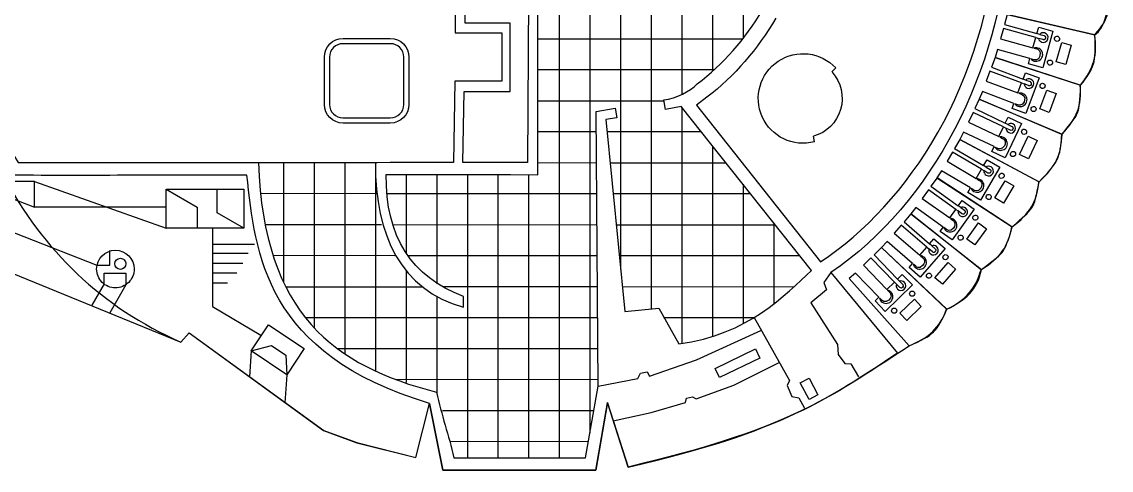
# Model space of a CAD drawing. Extents: x 150 to 1095, y 195 to 1062.
# Drawn here: x 460.1 to 684.9, y 815.2 to 907.7 of the extents above; entities that cross this region are included whole.
import ezdxf

# ---------------------------------------------------------------- set-up
doc = ezdxf.new("R2010")
doc.units = 0
doc.layers.add('Calque_1', color=7, linetype='CONTINUOUS')

msp = doc.modelspace()

# ---------------------------------------------------------------- linework, layer by layer
at = {"layer": 'Calque_1', "color": 7}
for p, q in [((602.60723, 976.525137), (602.60713, 897.597377)), ((596.28303, 968.933657), (596.28303, 892.696437)), ((608.93133, 969.700997), (608.93123, 904.321047)), ((551.59554, 907.408469), (551.59554, 938.940999)), ((549.48396, 936.919259), (549.48396, 905.377879)), ((577.31073, 927.641107), (577.31073, 855.391587)), ((564.66209, 924.907879), (564.44535, 878.633929)), ((566.55292, 876.100569), (566.55292, 922.500889)), ((570.98666, 923.407197), (570.98666, 817.855817)), ((589.95893, 921.592937), (589.95893, 848.442447)), ((583.63493, 913.610057), (583.63493, 856.598887)), ((663.40851, 909.185257), (662.832496, 907.110401)), ((663.407515, 909.183926), (681.472646, 905.02344)), ((681.409293, 904.96915), (663.40851, 909.185257)), ((559.1575, 907.408469), (551.59554, 907.408469)), ((560.86618, 907.408469), (559.1575, 907.408469)), ((560.86618, 893.303999), (560.86618, 907.408469)), ((662.599116, 906.269132), (662.012853, 904.157344)), ((669.298981, 904.409161), (662.599116, 906.269132)), ((662.832496, 907.110401), (669.532355, 905.250423)), ((669.532355, 905.250423), (669.901525, 906.580166)), ((669.901525, 906.580166), (672.824209, 905.768794)), ((339.82263, 904.240767), (492.9032, 841.625007)), ((526.36076, 904.237077), (536.12386, 904.237077)), ((526.36076, 904.237077), (526.36076, 904.237077)), ((549.48396, 905.377879), (559.1575, 905.377879)), ((559.1575, 905.377879), (559.1575, 895.424319)), ((566.60906, 904.187887), (608.69723, 904.175487)), ((662.012853, 904.157344), (668.712711, 902.297379)), ((668.712711, 902.297379), (669.298981, 904.409161)), ((669.298833, 904.409215), (669.859801, 904.253477)), ((670.10752, 905.090758), (669.532355, 905.250423)), ((670.782556, 903.997311), (669.859922, 904.25345)), ((670.107668, 905.090758), (670.107635, 905.090724)), ((670.107635, 905.090724), (671.016078, 904.838519)), ((672.824209, 905.768794), (670.725592, 898.209258)), ((674.176626, 904.039321), (674.176626, 904.039321)), ((681.409293, 904.96915), (681.409293, 904.96915)), ((536.12379, 903.163187), (526.36012, 903.163187)), ((661.396757, 901.93863), (660.89877, 900.322946)), ((668.096608, 900.078659), (661.396757, 901.93863)), ((668.903032, 902.244545), (669.533556, 902.0695)), ((669.703645, 902.263451), (669.703645, 902.263451)), ((673.528753, 899.417651), (674.634174, 903.399521)), ((674.634174, 903.399521), (676.625101, 902.846811)), ((676.625101, 902.846811), (675.519687, 898.864947)), ((522.51956, 890.632827), (522.51956, 900.395877)), ((523.59449, 900.395607), (523.59449, 890.631937)), ((538.89137, 890.631937), (538.89137, 900.395607)), ((539.96506, 900.395877), (539.96506, 890.632827)), ((660.899853, 900.324068), (660.148072, 898.306232)), ((660.89877, 900.322946), (678.525352, 894.581625)), ((678.472869, 894.580146), (660.899853, 900.324068)), ((667.802895, 899.020644), (668.096608, 900.078659)), ((668.917602, 899.850726), (668.276167, 900.028804)), ((672.725743, 899.127801), (672.725743, 899.127801)), ((675.519687, 898.864947), (673.528753, 899.417651)), ((566.64206, 897.848457), (603.04953, 897.837557)), ((628.03187, 898.153777), (627.21666, 897.341587)), ((659.843395, 897.488098), (659.078233, 895.434365)), ((666.359113, 895.060546), (659.843395, 897.488098)), ((660.148072, 898.306232), (666.66379, 895.878681)), ((666.66379, 895.878681), (667.145592, 897.171875)), ((667.145592, 897.171875), (669.987961, 896.112902)), ((670.725592, 898.209258), (667.802895, 899.020644)), ((549.43926, 895.424319), (549.17994, 878.633829)), ((559.1575, 895.424319), (549.43926, 895.424319)), ((659.078233, 895.434365), (665.593944, 893.006806)), ((665.593944, 893.006806), (666.359113, 895.060546)), ((666.358992, 895.060586), (666.904547, 894.857336)), ((667.223139, 895.670279), (666.66379, 895.878681)), ((667.801929, 894.522997), (666.904661, 894.857289)), ((667.22326, 895.670239), (668.106734, 895.341084)), ((667.22326, 895.670239), (667.22326, 895.670239)), ((669.987961, 896.112902), (667.248928, 888.761138)), ((678.472869, 894.580146), (678.472869, 894.580146)), ((551.09452, 878.685359), (551.32582, 893.303999)), ((551.32582, 893.303999), (559.1575, 893.303999)), ((559.1575, 893.303999), (560.86618, 893.303999)), ((658.27419, 893.276613), (657.639513, 891.709561)), ((664.789907, 890.849061), (658.27419, 893.276613)), ((665.779034, 892.937853), (666.392241, 892.709385)), ((666.578334, 892.888041), (666.578334, 892.888041)), ((670.145369, 889.72474), (671.588119, 893.597176)), ((671.187112, 894.273849), (671.187112, 894.273849)), ((671.588119, 893.597176), (673.524333, 892.875804)), ((673.524333, 892.875804), (672.081583, 889.003367)), ((566.64006, 891.407487), (592.59783, 891.399487)), ((592.89502, 889.619939), (592.53381, 891.605349)), ((596.13876, 890.178559), (592.89502, 889.619939)), ((623.03013, 856.370289), (596.13876, 890.178559)), ((601.44498, 892.116139), (599.29371, 890.513649)), ((599.29371, 890.513649), (624.88645, 858.172989)), ((657.641954, 891.71192), (656.715148, 889.768247)), ((657.639513, 891.709561), (674.708938, 884.478126)), ((674.639968, 884.440642), (657.641954, 891.71192)), ((664.406559, 889.82011), (664.789907, 890.849061)), ((665.588318, 890.551606), (664.964497, 890.784007)), ((526.36012, 887.866317), (536.12379, 887.866317)), ((578.56825, 889.199289), (582.50031, 889.876769)), ((579.02609, 832.541769), (578.56825, 889.199289)), ((582.86152, 887.891359), (580.61152, 887.503789)), ((582.50031, 889.876769), (582.86152, 887.891359)), ((596.28303, 890.057317), (596.28303, 841.344277)), ((656.339512, 888.98017), (655.396225, 887.001898)), ((662.61577, 885.987464), (656.339512, 888.98017)), ((656.715148, 889.768247), (662.991406, 886.775541)), ((662.991406, 886.775541), (663.585381, 888.021214)), ((663.585381, 888.021214), (666.323281, 886.715699)), ((667.248928, 888.761138), (664.406559, 889.82011)), ((669.320466, 889.504806), (669.320466, 889.504806)), ((672.081583, 889.003367), (670.145369, 889.72474)), ((536.12386, 886.791627), (526.36076, 886.791627)), ((580.61152, 887.503789), (584.48159, 847.958909)), ((655.396225, 887.001898), (661.67247, 884.009205)), ((661.67247, 884.009205), (662.61577, 885.987464)), ((662.615655, 885.987511), (663.141165, 885.736943)), ((666.323281, 886.715699), (662.946582, 879.634118)), ((663.530199, 886.518626), (662.991406, 886.775541)), ((664.005558, 885.324761), (663.141266, 885.736883)), ((663.530306, 886.518572), (664.381315, 886.112784)), ((663.530306, 886.518572), (663.530306, 886.518572)), ((566.56306, 885.069677), (578.57793, 885.065677)), ((580.85223, 885.065677), (600.21873, 885.059677)), ((623.62854, 882.944397), (623.46085, 884.090647)), ((653.636025, 883.419513), (652.541005, 881.565389)), ((654.405023, 884.923465), (653.634626, 883.418492)), ((653.634626, 883.418492), (669.999827, 874.709926)), ((669.924598, 874.673862), (653.636025, 883.419513)), ((660.681274, 881.930766), (654.405023, 884.923465)), ((661.850747, 883.924192), (662.441428, 883.642539)), ((662.642591, 883.804132), (662.642544, 883.804084)), ((665.916726, 880.338545), (667.69535, 884.068661)), ((667.355588, 884.778066), (667.355588, 884.778066)), ((667.69535, 884.068661), (669.5604, 883.179349)), ((674.639968, 884.440642), (674.639968, 884.440642)), ((602.60713, 882.084207), (602.60713, 842.833437)), ((652.541005, 881.565389), (658.528093, 878.029498)), ((660.208683, 880.939647), (660.681274, 881.930766)), ((661.45034, 881.564059), (660.849448, 881.850574)), ((669.5604, 883.179349), (667.781783, 879.44924)), ((652.097167, 880.813608), (650.982655, 878.926499)), ((650.982655, 878.926499), (656.969743, 875.390608)), ((658.084241, 877.27773), (652.097167, 880.813608)), ((658.528093, 878.029498), (659.229877, 879.217789)), ((659.229877, 879.217789), (661.841628, 877.675312)), ((662.946582, 879.634118), (660.208683, 880.939647)), ((665.07565, 880.192219), (665.07565, 880.192219)), ((667.781783, 879.44924), (665.916726, 880.338545)), ((459.36254, 878.638539), (508.9042, 878.638539)), ((508.90426, 878.638817), (533.42476, 878.633817)), ((514.06976, 878.658767), (514.06976, 853.994507)), ((520.39386, 878.661097), (520.39386, 844.524077)), ((526.71796, 878.635697), (526.71796, 839.179687)), ((533.04206, 878.627787), (533.04196, 835.751747)), ((536.06593, 878.633679), (533.04206, 878.627679)), ((549.17994, 878.633829), (536.06593, 878.633679)), ((552.50403, 878.685359), (551.09452, 878.685359)), ((560.94149, 878.633929), (552.50403, 878.685359)), ((564.44535, 878.633929), (560.94149, 878.633929)), ((566.60966, 878.630657), (578.61623, 878.626657)), ((581.51203, 878.626657), (605.28373, 878.619657)), ((649.811596, 876.943843), (648.911148, 875.512879)), ((655.79867, 873.407952), (649.811596, 876.943843)), ((656.969743, 875.390608), (658.084241, 877.27773)), ((661.841628, 877.675312), (657.85205, 870.920018)), ((658.084133, 877.277784), (658.58543, 876.981728)), ((659.042054, 877.725965), (658.528093, 878.029498)), ((659.41001, 876.494749), (658.585544, 876.981667)), ((659.042162, 877.725897), (659.853963, 877.246469)), ((659.042162, 877.725897), (659.042162, 877.725897)), ((449.0724, 874.751777), (462.72748, 869.451447)), ((462.72748, 874.751777), (452.48618, 874.751777)), ((462.72748, 869.451447), (462.72748, 874.751777)), ((462.72748, 874.751777), (489.88824, 865.138977)), ((535.26304, 876.167709), (536.01766, 876.167709)), ((536.01766, 876.167709), (552.45576, 876.167709)), ((539.36616, 876.201437), (539.36616, 859.873547)), ((545.69006, 876.017817), (545.69006, 853.627337)), ((552.01436, 876.139037), (552.01436, 817.769587)), ((552.45576, 876.167709), (560.89325, 876.168169)), ((558.33846, 876.167247), (558.33846, 817.769917)), ((560.89325, 876.168169), (566.55292, 876.100569)), ((564.66256, 876.047887), (564.66256, 817.886407)), ((648.913407, 875.514895), (647.659211, 873.764518)), ((648.911148, 875.512879), (664.442308, 865.391506)), ((664.367678, 865.367509), (648.913407, 875.514895)), ((657.139804, 875.290174), (657.703273, 874.957399)), ((657.917818, 875.10047), (657.917878, 875.10053)), ((660.872844, 871.359082), (662.974296, 874.917327)), ((662.69857, 875.653998), (662.69857, 875.653998)), ((662.974296, 874.917327), (664.753415, 873.866604)), ((669.924598, 874.673862), (669.924598, 874.673862)), ((489.88822, 873.142957), (505.89616, 873.142957)), ((489.88822, 865.138967), (489.88822, 873.142957)), ((489.88824, 873.142957), (496.26862, 869.459257)), ((500.40979, 868.306547), (500.40979, 873.224557)), ((505.89616, 873.142957), (505.89616, 865.138967)), ((509.35052, 872.319177), (533.36796, 872.298377)), ((535.32516, 872.297517), (578.67483, 872.284017)), ((582.06063, 872.284017), (610.39733, 872.275017)), ((608.93123, 874.195337), (608.93113, 845.416117)), ((647.150868, 873.054814), (645.874362, 871.273287)), ((652.802968, 869.004958), (647.150868, 873.054814)), ((647.659211, 873.764518), (653.311317, 869.714655)), ((655.240292, 872.462488), (655.79867, 873.407952)), ((657.85205, 870.920018), (655.240292, 872.462488)), ((656.532288, 872.974682), (655.959092, 873.313206)), ((664.753415, 873.866604), (662.651955, 870.308352)), ((645.874362, 871.273287), (651.526462, 867.223417)), ((653.311317, 869.714655), (654.115108, 870.836442)), ((654.115108, 870.836442), (656.580733, 869.069767)), ((660.02211, 871.287686), (660.02211, 871.287686)), ((662.651955, 870.308352), (660.872844, 871.359082)), ((445.1041, 869.395057), (475.59546, 857.516127)), ((489.85791, 869.451447), (462.72748, 869.451447)), ((496.26862, 869.459257), (496.26862, 865.139317)), ((505.89626, 865.138977), (500.40979, 868.306547)), ((643.511726, 868.056226), (642.105359, 866.42558)), ((644.533042, 869.401538), (643.509978, 868.055514)), ((643.509978, 868.055514), (658.088528, 856.604524)), ((657.99192, 856.561538), (643.511726, 868.056226)), ((650.185149, 865.351675), (644.533042, 869.401538)), ((651.526462, 867.223417), (652.802968, 869.004958)), ((656.580733, 869.069767), (652.011234, 862.692425)), ((652.802833, 869.004998), (653.276112, 868.665941)), ((654.054555, 868.108166), (653.276213, 868.665867)), ((653.796521, 869.366992), (653.311317, 869.714655)), ((653.796656, 869.366952), (654.563039, 868.817823)), ((653.796656, 869.366952), (653.796656, 869.366952)), ((510.26865, 865.873287), (534.33476, 865.852487)), ((536.54806, 865.852797), (578.77293, 865.840397)), ((582.68123, 865.839637), (615.58973, 865.829637)), ((615.25533, 866.256767), (615.25523, 849.655017)), ((641.535182, 865.7644), (640.10379, 864.104756)), ((646.800614, 861.223159), (641.535182, 865.7644)), ((642.105359, 866.42558), (647.370792, 861.884353)), ((649.545602, 864.45912), (650.185149, 865.351675)), ((651.687003, 867.108384), (652.218938, 866.727251)), ((652.445332, 866.850899), (652.445332, 866.850899)), ((655.058968, 862.863513), (657.465889, 866.222676)), ((657.256193, 866.980757), (657.256193, 866.980757)), ((657.465889, 866.222676), (659.145463, 865.019222)), ((664.367678, 865.367509), (664.367678, 865.367509)), ((505.89616, 865.138967), (489.88822, 865.138967)), ((499.4704, 865.139317), (499.4704, 848.968827)), ((640.10379, 864.104756), (645.369216, 859.563509)), ((652.011234, 862.692425), (649.545602, 864.45912)), ((650.877765, 864.855461), (650.336635, 865.243197)), ((659.145463, 865.019222), (656.738542, 861.660059)), ((499.44797, 861.815387), (508.09466, 861.815387)), ((637.461692, 861.113247), (635.917791, 859.61218)), ((638.599874, 862.36111), (637.459991, 861.112461)), ((637.459991, 861.112461), (650.950889, 848.398107)), ((650.878185, 848.393107), (637.461692, 861.113247)), ((643.8653, 857.819862), (638.599874, 862.36111)), ((645.369216, 859.563509), (646.800614, 861.223159)), ((650.569057, 860.948355), (645.445122, 855.007313)), ((646.800513, 861.223193), (647.241405, 860.842977)), ((647.822795, 861.494503), (647.370725, 861.884286)), ((647.370792, 861.884353), (648.272104, 862.929398)), ((647.822836, 861.49445), (647.822802, 861.494416)), ((647.822802, 861.494416), (648.536782, 860.8787)), ((648.272104, 862.929398), (650.569057, 860.948355)), ((654.205285, 862.867369), (654.205285, 862.867369)), ((656.738542, 861.660059), (655.058968, 862.863513)), ((478.26345, 857.516127), (478.26345, 860.501747)), ((499.41431, 859.951277), (506.82576, 859.951277)), ((511.91246, 859.535687), (537.02866, 859.514887)), ((539.66886, 859.516247), (578.78883, 859.499547)), ((583.37113, 859.499637), (620.49893, 859.490637)), ((635.291735, 859.003421), (633.720336, 857.475669)), ((640.138681, 854.017951), (635.291735, 859.003421)), ((635.917791, 859.61218), (640.76473, 854.626717)), ((645.518784, 859.43452), (646.014284, 859.00708)), ((646.250848, 859.109867), (646.250921, 859.109941)), ((647.966605, 860.2176), (647.241513, 860.842951)), ((651.054103, 858.807147), (651.054103, 858.807147)), ((475.59546, 857.516127), (478.26345, 857.516127)), ((481.57175, 857.775397), (481.57175, 857.775397)), ((483.28178, 856.690347), (483.28178, 856.690347)), ((499.41431, 857.929967), (505.72526, 857.929967)), ((633.720336, 857.475669), (638.567289, 852.490206)), ((643.148169, 856.988357), (643.8653, 857.819862)), ((645.445122, 855.007313), (643.148169, 856.988357)), ((644.510381, 857.263353), (644.006237, 857.698095)), ((648.495904, 854.903908), (651.194857, 858.033269)), ((652.759534, 856.683795), (650.06058, 853.554434)), ((651.194857, 858.033269), (652.759534, 856.683795)), ((657.99188, 856.561578), (657.99192, 856.561538)), ((477.0565, 853.641177), (477.0565, 855.864517)), ((477.0565, 855.864517), (481.56669, 855.864517)), ((481.56669, 855.864517), (481.56669, 853.450617)), ((499.48162, 855.908657), (504.42266, 855.908657)), ((539.36616, 856.252437), (539.36616, 833.265377)), ((577.31073, 855.391587), (577.31073, 822.938527)), ((627.03616, 855.964399), (625.59452, 853.909699)), ((627.03613, 855.964377), (640.76753, 839.370887)), ((632.069401, 855.870739), (630.824477, 854.726791)), ((630.824477, 854.726791), (643.148535, 840.87845)), ((636.91634, 850.885275), (632.069401, 855.870739)), ((640.76473, 854.626717), (641.754225, 855.588695)), ((641.180791, 854.198768), (640.764851, 854.626905)), ((641.180717, 854.198533), (641.180723, 854.19854)), ((641.180723, 854.19854), (641.837898, 853.522523)), ((641.754225, 855.588695), (643.868607, 853.413856)), ((647.645994, 854.984467), (647.645994, 854.984467)), ((650.06058, 853.554434), (648.495904, 854.903908)), ((477.0565, 853.641177), (474.51169, 849.233437)), ((481.56669, 853.450617), (478.23776, 847.684777)), ((499.4704, 853.864887), (502.54726, 853.864887)), ((514.60016, 853.025447), (542.89826, 853.006147)), ((547.10256, 853.072857), (578.81333, 853.063857)), ((584.11213, 853.063667), (619.44203, 853.054667)), ((626.08553, 852.436699), (622.89405, 849.736209)), ((625.59452, 853.909699), (626.08553, 852.436699)), ((643.868607, 853.413856), (638.243469, 847.945007)), ((638.567289, 852.490206), (640.138681, 854.017951)), ((638.704956, 852.348594), (639.160849, 851.879149)), ((639.405692, 851.960961), (639.405813, 851.961082)), ((640.138916, 854.018321), (640.54445, 853.600592)), ((641.211943, 852.913959), (640.544498, 853.600518)), ((545.69006, 851.110967), (545.69006, 831.190817)), ((551.20005, 848.835209), (551.25405, 851.013609)), ((622.89405, 849.736209), (628.3564, 841.143739)), ((636.129087, 850.119847), (636.91634, 850.885275)), ((638.243469, 847.945007), (636.129087, 850.119847)), ((637.509827, 850.273997), (637.045928, 850.751449)), ((641.273407, 847.574519), (644.236352, 850.455184)), ((644.16402, 851.238398), (644.16402, 851.238398)), ((644.236352, 850.455184), (645.676647, 848.973681)), ((499.4704, 848.968827), (509.44216, 843.039637)), ((584.48159, 847.958909), (591.51061, 848.617789)), ((591.51061, 848.617789), (595.65092, 841.260099)), ((640.433818, 847.729307), (640.433818, 847.729307)), ((642.713702, 846.093016), (641.273407, 847.574519)), ((645.676647, 848.973681), (642.713702, 846.093016)), ((650.878232, 848.39306), (650.878185, 848.393107)), ((507.38726, 839.818177), (510.98166, 845.209197)), ((510.98166, 845.209197), (518.38106, 840.275717)), ((518.55356, 846.735887), (578.91033, 846.721687)), ((592.48003, 846.722517), (611.20443, 846.713517)), ((611.20448, 846.713539), (618.47505, 833.717389)), ((492.9032, 841.625007), (494.61009, 843.511557)), ((492.90841, 841.643827), (494.61527, 843.530537)), ((494.61009, 843.511557), (522.36946, 823.388267)), ((494.61527, 843.530537), (522.37436, 823.407217)), ((599.27391, 837.982029), (612.58307, 844.028349)), ((507.38696, 839.818327), (511.58246, 840.942517)), ((511.58246, 840.942517), (514.59506, 838.912747)), ((628.3564, 841.143739), (628.54053, 839.056999)), ((507.38696, 839.818327), (507.04906, 834.456497)), ((514.78666, 834.884697), (507.38726, 839.818177)), ((514.59506, 838.912747), (514.78636, 834.884847)), ((518.38106, 840.275717), (514.78666, 834.884697)), ((525.20366, 840.294337), (578.91353, 840.285337)), ((603.16174, 836.218601), (611.448425, 840.216082)), ((611.448425, 840.216082), (612.353515, 838.339852)), ((628.54053, 839.056999), (629.89077, 837.215749)), ((589.62891, 834.638019), (599.27391, 837.982029)), ((604.06683, 834.34237), (603.16174, 836.218601)), ((612.353515, 838.339852), (604.06683, 834.34237)), ((606.96218, 832.767939), (616.32693, 837.399879)), ((629.89077, 837.215749), (631.11825, 837.154449)), ((631.11825, 837.154449), (632.71401, 834.453959)), ((514.78636, 834.884847), (514.38706, 829.122217)), ((537.21886, 833.958177), (578.96913, 833.944177)), ((579.02624, 832.542269), (587.1739, 834.147019)), ((587.1739, 834.147019), (587.7263, 835.251769)), ((587.7263, 835.251769), (589.1379, 835.497259)), ((589.1379, 835.497259), (589.62891, 834.638019)), ((620.674523, 833.216317), (622.511946, 834.197798)), ((622.511946, 834.197798), (624.352223, 830.75263)), ((576.39163, 817.769019), (579.02609, 832.541769)), ((599.20337, 829.912159), (606.96218, 832.767939)), ((618.47505, 833.717389), (617.98404, 832.674019)), ((617.98404, 832.674019), (618.96605, 830.403149)), ((622.514801, 829.771149), (620.674523, 833.216317)), ((596.99388, 829.175669), (597.23939, 830.034909)), ((597.23939, 830.034909), (598.46687, 830.341769)), ((598.46687, 830.341769), (599.20337, 829.912159)), ((618.96605, 830.403149), (620.37767, 830.157639)), ((620.37767, 830.157639), (621.60516, 828.009539)), ((624.352223, 830.75263), (622.514801, 829.771149)), ((541.41466, 817.818447), (544.19956, 828.958097)), ((541.41966, 817.837027), (544.20506, 828.976907)), ((544.19956, 828.958097), (546.98446, 815.213187)), ((546.98986, 815.231977), (544.20506, 828.976897)), ((546.90966, 827.515927), (577.99513, 827.506927)), ((578.51693, 815.213187), (580.94253, 829.137797)), ((580.94793, 829.156737), (578.52223, 815.231977)), ((580.94253, 829.137797), (585.16473, 815.842037)), ((585.17043, 815.860897), (580.94793, 829.156737)), ((589.92765, 827.098649), (596.99388, 829.175669)), ((582.1263, 825.424349), (589.92765, 827.098649)), ((522.36946, 823.388267), (529.19696, 820.872867)), ((522.37436, 823.407217), (529.20226, 820.891617)), ((529.19696, 820.872867), (541.41466, 817.818447)), ((529.20226, 820.891617), (541.41966, 817.837027)), ((548.44066, 821.179777), (576.86103, 821.165777)), ((549.25065, 817.769019), (576.39163, 817.769019)), ((546.98446, 815.213187), (578.51693, 815.213187)), ((578.52223, 815.231977), (546.98986, 815.231977))]:
    msp.add_line(p, q, dxfattribs=at)
for points in [[(456.24915, 876.030877), (429.52623, 927.024297), (445.11786, 1009.738067), (493.26809, 1026.526597)], [(481.72766, 1016.694869), (437.41471, 983.292369), (442.08006, 905.381209), (459.36254, 878.638539)], [(630.52273, 1009.134877), (682.19673, 963.395107), (669.07273, 884.715227), (627.03613, 855.964377)], [(624.88645, 858.172989), (643.11561, 870.441749), (658.95211, 893.862329), (661.71934, 927.705699)], [(681.47263, 905.023357), (684.68913, 908.462747), (684.54693, 910.312387), (683.98203, 915.161407)], [(681.472646, 905.02344), (683.314953, 906.007149), (684.853987, 910.673698), (683.982101, 915.161482)], [(599.44295, 894.853719), (604.76661, 899.014679), (609.37599, 904.054439), (612.8695, 910.091039)], [(615.65808, 908.426769), (611.94777, 902.027029), (607.09555, 896.525259), (601.44498, 892.116139)], [(522.51956, 900.395877), (522.51956, 902.523907), (524.23276, 904.237077), (526.36076, 904.237077)], [(536.12386, 904.237077), (538.25186, 904.237077), (539.96506, 902.523907), (539.96506, 900.395877)], [(669.859922, 904.25345), (669.924415, 903.876781), (670.200325, 903.571063), (670.568438, 903.468395)], [(671.097132, 905.372842), (670.740535, 905.471576), (670.358671, 905.362607), (670.107668, 905.090758)], [(670.568438, 903.468395), (671.094491, 903.322195), (671.639412, 903.630305), (671.78531, 904.156446)], [(671.286856, 904.269287), (671.182123, 903.892025), (670.782556, 903.997311), (670.782556, 903.997311)], [(671.016078, 904.838519), (671.016078, 904.838519), (671.404939, 904.694646), (671.286856, 904.269287)], [(671.78531, 904.156446), (671.931195, 904.682385), (671.623084, 905.226997), (671.097132, 905.372842)], [(673.529306, 903.659621), (673.25142, 903.73676), (673.090739, 904.031863), (673.170339, 904.318676)], [(673.170339, 904.318676), (673.249967, 904.60553), (673.53978, 904.775549), (673.817679, 904.698383)], [(674.176626, 904.039321), (674.096999, 903.752481), (673.807206, 903.582468), (673.529306, 903.659621)], [(673.817679, 904.698383), (674.095559, 904.621238), (674.256247, 904.326141), (674.176626, 904.039321)], [(678.52533, 894.581537), (681.44283, 898.341757), (681.74733, 899.061187), (681.47263, 905.023357)], [(678.525352, 894.581625), (681.309185, 898.248663), (682.0987, 900.806985), (681.409293, 904.96915)], [(526.36012, 903.163187), (524.80892, 903.163187), (523.59449, 901.947467), (523.59449, 900.395607)], [(538.89137, 900.395607), (538.89137, 901.946817), (537.67499, 903.163187), (536.12379, 903.163187)], [(616.16746, 899.566107), (619.934864, 902.062781), (624.955863, 901.465109), (628.03192, 898.153827)], [(669.703645, 902.263451), (669.440709, 902.335923), (669.162249, 902.329434), (668.903032, 902.244545)], [(669.533556, 902.0695), (669.533556, 902.0695), (670.530742, 901.802461), (670.16174, 900.592896)], [(670.669043, 900.556079), (670.873982, 901.29414), (670.441745, 902.058592), (669.703645, 902.263451)], [(612.84472, 888.089197), (610.993882, 892.212441), (612.400054, 897.069431), (616.16746, 899.566107)], [(668.276167, 900.028804), (668.455694, 899.817502), (668.694528, 899.664941), (668.961665, 899.590701)], [(670.16174, 900.592896), (669.846074, 899.558237), (668.917602, 899.850726), (668.917602, 899.850726)], [(668.961665, 899.590701), (669.699725, 899.385761), (670.464177, 899.817985), (670.669043, 900.556079)], [(672.078417, 898.748094), (671.800531, 898.825233), (671.63985, 899.120336), (671.719457, 899.407156)], [(671.719457, 899.407156), (671.799084, 899.693996), (672.088884, 899.864016), (672.366783, 899.78685)], [(672.725743, 899.127801), (672.646123, 898.840954), (672.356316, 898.670941), (672.078417, 898.748094)], [(672.366783, 899.78685), (672.644663, 899.709704), (672.805344, 899.414615), (672.725743, 899.127801)], [(627.25996, 897.293987), (629.142027, 895.214969), (629.811934, 892.30896), (629.02997, 889.615817)], [(592.53381, 891.605349), (595.21695, 891.835689), (597.81161, 893.366459), (599.44295, 894.853719)], [(666.904661, 894.857289), (666.93663, 894.476482), (667.185298, 894.148234), (667.543223, 894.014354)], [(668.233258, 895.866461), (667.886445, 895.995411), (667.496639, 895.919572), (667.22326, 895.670239)], [(667.543223, 894.014354), (668.05481, 893.823592), (668.624142, 894.083849), (668.814616, 894.595538)], [(668.327709, 894.750735), (668.191012, 894.383836), (667.801929, 894.522997), (667.801929, 894.522997)], [(668.106734, 895.341084), (668.106734, 895.341084), (668.48183, 895.164401), (668.327709, 894.750735)], [(668.814616, 894.595538), (669.005049, 895.107038), (668.744772, 895.676054), (668.233258, 895.866461)], [(670.509615, 893.951051), (670.239375, 894.051738), (670.104254, 894.359194), (670.208492, 894.638456)], [(670.208492, 894.638456), (670.312427, 894.917414), (670.615776, 895.061914), (670.885989, 894.961253)], [(670.885989, 894.961253), (671.156229, 894.860566), (671.291349, 894.55311), (671.187112, 894.273849)], [(674.70893, 884.478037), (678.35423, 889.165787), (678.29813, 888.178437), (678.52533, 894.581537)], [(674.708938, 884.478126), (677.796929, 887.892988), (678.802873, 890.374191), (678.472869, 894.580146)], [(666.578334, 892.888041), (666.322567, 892.982791), (666.044573, 893.0002), (665.779034, 892.937853)], [(666.392241, 892.709385), (666.392241, 892.709385), (667.36285, 892.357835), (666.891515, 891.18436)], [(667.393784, 891.104184), (667.661247, 891.821956), (667.296139, 892.620652), (666.578334, 892.888041)], [(671.187112, 894.273849), (671.083177, 893.99489), (670.779828, 893.850391), (670.509615, 893.951051)], [(526.36076, 886.791627), (524.23276, 886.791627), (522.51956, 888.504807), (522.51956, 890.632827)], [(523.59449, 890.631937), (523.59449, 889.080087), (524.80826, 887.866317), (526.36012, 887.866317)], [(536.12379, 887.866317), (537.67564, 887.866317), (538.89137, 889.080747), (538.89137, 890.631937)], [(539.96506, 890.632827), (539.96506, 888.504807), (538.25186, 886.791627), (536.12386, 886.791627)], [(664.964497, 890.784007), (665.125273, 890.558112), (665.350417, 890.385896), (665.609915, 890.288747)], [(666.891515, 891.18436), (666.488298, 890.180582), (665.588318, 890.551606), (665.588318, 890.551606)], [(665.609915, 890.288747), (666.327699, 890.021283), (667.126395, 890.386379), (667.393784, 891.104184)], [(668.341845, 889.869413), (668.445773, 890.148365), (668.749123, 890.292864), (669.019336, 890.192204)], [(669.019336, 890.192204), (669.289576, 890.091517), (669.424696, 889.784061), (669.320466, 889.504806)], [(623.62858, 882.944447), (619.259253, 881.788712), (614.695559, 883.965953), (612.84472, 888.089197)], [(629.02997, 889.615817), (628.248007, 886.922672), (626.125937, 884.827322), (623.4231, 884.079547)], [(668.642968, 889.182009), (668.372728, 889.282696), (668.237608, 889.590152), (668.341845, 889.869413)], [(669.320466, 889.504806), (669.216531, 889.225848), (668.913181, 889.081348), (668.642968, 889.182009)], [(663.141266, 885.736883), (663.139521, 885.354742), (663.358285, 885.005832), (663.703017, 884.840923)], [(664.553692, 886.624959), (664.219595, 886.783992), (663.824616, 886.742828), (663.530306, 886.518572)], [(664.381315, 886.112784), (664.381315, 886.112784), (664.739372, 885.903714), (664.549369, 885.505245)], [(665.020694, 885.307718), (665.255487, 885.800424), (665.046404, 886.390187), (664.553692, 886.624959)], [(666.412929, 885.227547), (666.541051, 885.496258), (666.855946, 885.613462), (667.116254, 885.489348)], [(662.642544, 883.804084), (662.396157, 883.921037), (662.120768, 883.962883), (661.850747, 883.924192)], [(662.441428, 883.642539), (662.441428, 883.642539), (663.377259, 883.206759), (662.804258, 882.079427)], [(663.297548, 881.95532), (663.627278, 882.646712), (663.33403, 883.474488), (662.642591, 883.804132)], [(663.703017, 884.840923), (664.195783, 884.605787), (664.785841, 884.81483), (665.020694, 885.307718)], [(664.549369, 885.505245), (664.380849, 885.151836), (664.005558, 885.324761), (664.005558, 885.324761)], [(666.652256, 884.516271), (666.391948, 884.640399), (666.284801, 884.958843), (666.412929, 885.227547)], [(667.355588, 884.778066), (667.227467, 884.509355), (666.912564, 884.392144), (666.652256, 884.516271)], [(667.116254, 885.489348), (667.376562, 885.365221), (667.483716, 885.04677), (667.355588, 884.778066)], [(669.999827, 874.709926), (673.37694, 877.839149), (674.597771, 880.221984), (674.639968, 884.440642)], [(669.99983, 874.709847), (673.88263, 878.746537), (674.32113, 879.451417), (674.70893, 884.478037)], [(660.849448, 881.850574), (660.989733, 881.611425), (661.198445, 881.419743), (661.448723, 881.300376)], [(661.448723, 881.300376), (662.140122, 880.970638), (662.967898, 881.263887), (663.297548, 881.95532)], [(662.804258, 882.079427), (662.314104, 881.115112), (661.45034, 881.564059), (661.45034, 881.564059)], [(664.372305, 879.930424), (664.112003, 880.054558), (664.004849, 880.372995), (664.132984, 880.641706)], [(664.132984, 880.641706), (664.261112, 880.910397), (664.575988, 881.027608), (664.836296, 880.903494)], [(665.07565, 880.192219), (664.947522, 879.923501), (664.632619, 879.80629), (664.372305, 879.930424)], [(664.836296, 880.903494), (665.096611, 880.779374), (665.203758, 880.460916), (665.07565, 880.192219)], [(508.9042, 878.638539), (510.05461, 847.174589), (524.6149, 836.786559), (545.64417, 831.297899)], [(533.04206, 878.627679), (532.96956, 863.616819), (538.3746, 852.356309), (551.20005, 848.835209)], [(658.585544, 876.981667), (658.550019, 876.601177), (658.737071, 876.234302), (659.065867, 876.03956)], [(660.070949, 877.741389), (659.752223, 877.929353), (659.355157, 877.923261), (659.042162, 877.725897)], [(659.967644, 876.626433), (659.768538, 876.289322), (659.41001, 876.494749), (659.41001, 876.494749)], [(659.853963, 877.246469), (659.853963, 877.246469), (660.192118, 877.006531), (659.967644, 876.626433)], [(660.419658, 876.388007), (660.697102, 876.858034), (660.540974, 877.463971), (660.070949, 877.741389)], [(506.52801, 876.043477), (489.89119, 876.043477), (472.88594, 875.986777), (456.24915, 876.030877)], [(456.24915, 876.030877), (464.41821, 860.567057), (476.64487, 848.728767), (492.90841, 841.643827)], [(544.20506, 828.976907), (510.13986, 839.207957), (508.3415, 859.888327), (506.52801, 876.043477)], [(551.25405, 851.013609), (540.42715, 855.083059), (535.1666, 863.403229), (535.26304, 876.167709)], [(657.917878, 875.10053), (657.682815, 875.238833), (657.412181, 875.304845), (657.139804, 875.290174)], [(657.703273, 874.957399), (657.703273, 874.957399), (658.596897, 874.440585), (657.926486, 873.368327)], [(658.40675, 873.200989), (658.796314, 873.860517), (658.577399, 874.710986), (657.917818, 875.10047)], [(659.065867, 876.03956), (659.53592, 875.761766), (660.142146, 875.91782), (660.419658, 876.388007)], [(661.974863, 875.455411), (661.726577, 875.602097), (661.647961, 875.92874), (661.799341, 876.185065)], [(661.799341, 876.185065), (661.950721, 876.441404), (662.274722, 876.530339), (662.523068, 876.383659)], [(662.69857, 875.653998), (662.547197, 875.397666), (662.223202, 875.308737), (661.974863, 875.455411)], [(662.523068, 876.383659), (662.771354, 876.236972), (662.849956, 875.910317), (662.69857, 875.653998)], [(664.44223, 865.391417), (668.82333, 869.406167), (668.80723, 868.610787), (669.99983, 874.709847)], [(664.442308, 865.391506), (668.082853, 868.209904), (669.509554, 870.475475), (669.924598, 874.673862)], [(655.959092, 873.313206), (656.077588, 873.062504), (656.268611, 872.853176), (656.507257, 872.712071)], [(656.507257, 872.712071), (657.166804, 872.322513), (658.017266, 872.541408), (658.40675, 873.200989)], [(657.926486, 873.368327), (657.352978, 872.451134), (656.532288, 872.974682), (656.532288, 872.974682)], [(659.122881, 871.818753), (659.274254, 872.075085), (659.598249, 872.164014), (659.846588, 872.01734)], [(659.298389, 871.089099), (659.050103, 871.235785), (658.971501, 871.562428), (659.122881, 871.818753)], [(660.02211, 871.287686), (659.870737, 871.031354), (659.546735, 870.942419), (659.298389, 871.089099)], [(659.846588, 872.01734), (660.094874, 871.870654), (660.173489, 871.544011), (660.02211, 871.287686)], [(653.276213, 868.665867), (653.207278, 868.289979), (653.361274, 867.908043), (653.671626, 867.685075)], [(653.671626, 867.685075), (654.115369, 867.366956), (654.732984, 867.468939), (655.050855, 867.912851)], [(654.822797, 869.29169), (654.521889, 869.507013), (654.125829, 869.535952), (653.796656, 869.366952)], [(654.621621, 868.190196), (654.393544, 867.871966), (654.054555, 868.108166), (654.054555, 868.108166)], [(654.563039, 868.817823), (654.563039, 868.817823), (654.878717, 868.549001), (654.621621, 868.190196)], [(655.050855, 867.912851), (655.368678, 868.356567), (655.266547, 868.973927), (654.822797, 869.29169)], [(656.407278, 867.589027), (656.580638, 867.831044), (656.911265, 867.891004), (657.145686, 867.723036)], [(657.145686, 867.723036), (657.380067, 867.555027), (657.429574, 867.222741), (657.256193, 866.980757)], [(652.445332, 866.850899), (652.223333, 867.009347), (651.959613, 867.098995), (651.687003, 867.108384)], [(652.218938, 866.727251), (652.218938, 866.727251), (653.063546, 866.133671), (652.301219, 865.124683)], [(652.764934, 864.915714), (653.211124, 865.538342), (653.068014, 866.404789), (652.445332, 866.850899)], [(656.517798, 866.846735), (656.28335, 867.014676), (656.23389, 867.347036), (656.407278, 867.589027)], [(657.256193, 866.980757), (657.082839, 866.738747), (656.752226, 866.678773), (656.517798, 866.846735)], [(658.088528, 856.604524), (661.963334, 859.091052), (663.584206, 861.222029), (664.367678, 865.367509)], [(658.08853, 856.604437), (662.76753, 860.289227), (662.62883, 859.376737), (664.44223, 865.391417)], [(650.336635, 865.243197), (650.432609, 864.983058), (650.604383, 864.757673), (650.829744, 864.596133)], [(650.829744, 864.596133), (651.452378, 864.149949), (652.318831, 864.293039), (652.764934, 864.915714)], [(652.301219, 865.124683), (651.649105, 864.261601), (650.877765, 864.855461), (650.877765, 864.855461)], [(653.466863, 862.733346), (653.232414, 862.901288), (653.182975, 863.233654), (653.356362, 863.475631)], [(653.356362, 863.475631), (653.529784, 863.717575), (653.860343, 863.777602), (654.094758, 863.60964)], [(654.094758, 863.60964), (654.329199, 863.441706), (654.378659, 863.109359), (654.205285, 862.867369)], [(648.838062, 861.327319), (648.557681, 861.56877), (648.165847, 861.633203), (647.822836, 861.49445)], [(648.536782, 860.8787), (648.536782, 860.8787), (648.827235, 860.582803), (648.538754, 860.248344)], [(648.941342, 859.933563), (649.297702, 860.346977), (649.251476, 860.970972), (648.838062, 861.327319)], [(654.205285, 862.867369), (654.031924, 862.625351), (653.701291, 862.565371), (653.466863, 862.733346)], [(475.5319, 856.690347), (475.531903, 858.830417), (477.266771, 860.565285), (479.40684, 860.565287)], [(479.2849, 857.775397), (479.284898, 858.406893), (479.796824, 858.918824), (480.42832, 858.918827)], [(479.40684, 860.565287), (481.546909, 860.565285), (483.281777, 858.830417), (483.28178, 856.690347)], [(480.42832, 858.918827), (480.731577, 858.918828), (481.022413, 858.79836), (481.236848, 858.583925)], [(646.250921, 859.109941), (646.044043, 859.287688), (645.789448, 859.400668), (645.518784, 859.43452)], [(646.014284, 859.00708), (646.014284, 859.00708), (646.802153, 858.34005), (645.952267, 857.403608)], [(646.395298, 857.153795), (646.895593, 857.73383), (646.830929, 858.609619), (646.250848, 859.109867)], [(647.241513, 860.842951), (647.1391, 860.474784), (647.258151, 860.080562), (647.547217, 859.830613)], [(647.547217, 859.830613), (647.960577, 859.473903), (648.584867, 859.520009), (648.941342, 859.933563)], [(648.538754, 860.248344), (648.283056, 859.951837), (647.966605, 860.2176), (647.966605, 860.2176)], [(650.306653, 858.74), (650.088247, 858.928336), (650.068838, 859.263785), (650.263258, 859.489216)], [(650.263258, 859.489216), (650.457685, 859.714653), (650.792342, 859.744711), (651.010727, 859.556355)], [(651.054103, 858.807147), (650.859682, 858.581716), (650.525039, 858.551658), (650.306653, 858.74)], [(651.010727, 859.556355), (651.229127, 859.368026), (651.24853, 859.03257), (651.054103, 858.807147)], [(476.666842, 853.950345), (475.94015, 854.677039), (475.531899, 855.662647), (475.5319, 856.690347)], [(480.42832, 856.631977), (479.796828, 856.63198), (479.284904, 857.143905), (479.2849, 857.775397)], [(481.57175, 857.775397), (481.571746, 857.143901), (481.059816, 856.631975), (480.42832, 856.631977)], [(481.236848, 858.583925), (481.451283, 858.36949), (481.571751, 858.078654), (481.57175, 857.775397)], [(483.28178, 856.690347), (483.281781, 855.662647), (482.87353, 854.677039), (482.146838, 853.950345)], [(595.65092, 841.260099), (609.93945, 843.123789), (617.68415, 851.470249), (623.03013, 856.370289)], [(644.006237, 857.698095), (644.078459, 857.430396), (644.229298, 857.19048), (644.439221, 857.009351)], [(644.439221, 857.009351), (645.019262, 856.509049), (645.895057, 856.573707), (646.395298, 857.153795)], [(645.952267, 857.403608), (645.225217, 856.60265), (644.510381, 857.263353), (644.510381, 857.263353)], [(650.95083, 848.398027), (654.66623, 850.294487), (657.25973, 852.274717), (658.08853, 856.604437)], [(650.950889, 848.398107), (655.033414, 850.526483), (656.839164, 852.503238), (657.99188, 856.561578)], [(642.177379, 853.943017), (641.919151, 854.208028), (641.534581, 854.306664), (641.180717, 854.198533)], [(646.898538, 854.917314), (646.680138, 855.105643), (646.660729, 855.441092), (646.855149, 855.666522)], [(646.855149, 855.666522), (647.049569, 855.891953), (647.384219, 855.922004), (647.602605, 855.733662)], [(647.645994, 854.984467), (647.451573, 854.759036), (647.116923, 854.728971), (646.898538, 854.917314)], [(647.602605, 855.733662), (647.820998, 855.545339), (647.840401, 855.209897), (647.645994, 854.984467)], [(479.40684, 852.815397), (478.379141, 852.815398), (477.393534, 853.223651), (476.666842, 853.950345)], [(482.146838, 853.950345), (481.420146, 853.223651), (480.434539, 852.815398), (479.40684, 852.815397)], [(639.405813, 851.961082), (639.215004, 852.155969), (638.971557, 852.291093), (638.704956, 852.348594)], [(639.160849, 851.879149), (639.160849, 851.879149), (639.88736, 851.145748), (638.958454, 850.287283)], [(639.37806, 849.99976), (639.927303, 850.533686), (639.939672, 851.411772), (639.405692, 851.960961)], [(640.544498, 853.600518), (640.410201, 853.242754), (640.49422, 852.839603), (640.760265, 852.565267)], [(640.760265, 852.565267), (641.140876, 852.173812), (641.766679, 852.164873), (642.158047, 852.545585)], [(641.784584, 852.894432), (641.503693, 852.621671), (641.211943, 852.913959), (641.211943, 852.913959)], [(641.837898, 853.522523), (641.837898, 853.522523), (642.101081, 853.202132), (641.784584, 852.894432)], [(642.158047, 852.545585), (642.54936, 852.926054), (642.557956, 853.551797), (642.177379, 853.943017)], [(643.413566, 851.237052), (643.212379, 851.443665), (643.222595, 851.779668), (643.436038, 851.987188)], [(643.436038, 851.987188), (643.649233, 852.194956), (643.985486, 852.195301), (644.186512, 851.988527)], [(644.186512, 851.988527), (644.387699, 851.781914), (644.377463, 851.445904), (644.16402, 851.238398)], [(637.045928, 850.751449), (637.094399, 850.478449), (637.223617, 850.226233), (637.416853, 850.027386)], [(637.416853, 850.027386), (637.950779, 849.478142), (638.828878, 849.465773), (639.37806, 849.99976)], [(638.958454, 850.287283), (638.164012, 849.553114), (637.509827, 850.273997), (637.509827, 850.273997)], [(644.16402, 851.238398), (643.950832, 851.030637), (643.614593, 851.030292), (643.413566, 851.237052)], [(639.683344, 847.727968), (639.482157, 847.93458), (639.492393, 848.27059), (639.705836, 848.478096)], [(640.433818, 847.729307), (640.220623, 847.521538), (639.88437, 847.521194), (639.683344, 847.727968)], [(639.705836, 848.478096), (639.919024, 848.685858), (640.255263, 848.686202), (640.45629, 848.479442)], [(640.45629, 848.479442), (640.657477, 848.272829), (640.647261, 847.936826), (640.433818, 847.729307)], [(643.14853, 840.878367), (648.32313, 843.060587), (648.90313, 843.868267), (650.95083, 848.398027)], [(643.148535, 840.87845), (647.401964, 842.640638), (649.374091, 844.451436), (650.878232, 848.39306)], [(585.16473, 815.842037), (617.08683, 823.193827), (626.23493, 829.748527), (643.14853, 840.878367)], [(640.76753, 839.370887), (626.00263, 829.496537), (617.06183, 823.396807), (585.17043, 815.860897)], [(545.64417, 831.297899), (546.70808, 826.586179), (548.13866, 822.469499), (549.25065, 817.769019)]]:
    msp.add_open_spline(points, degree=3, dxfattribs=at)

doc.saveas('drawing.dxf')
